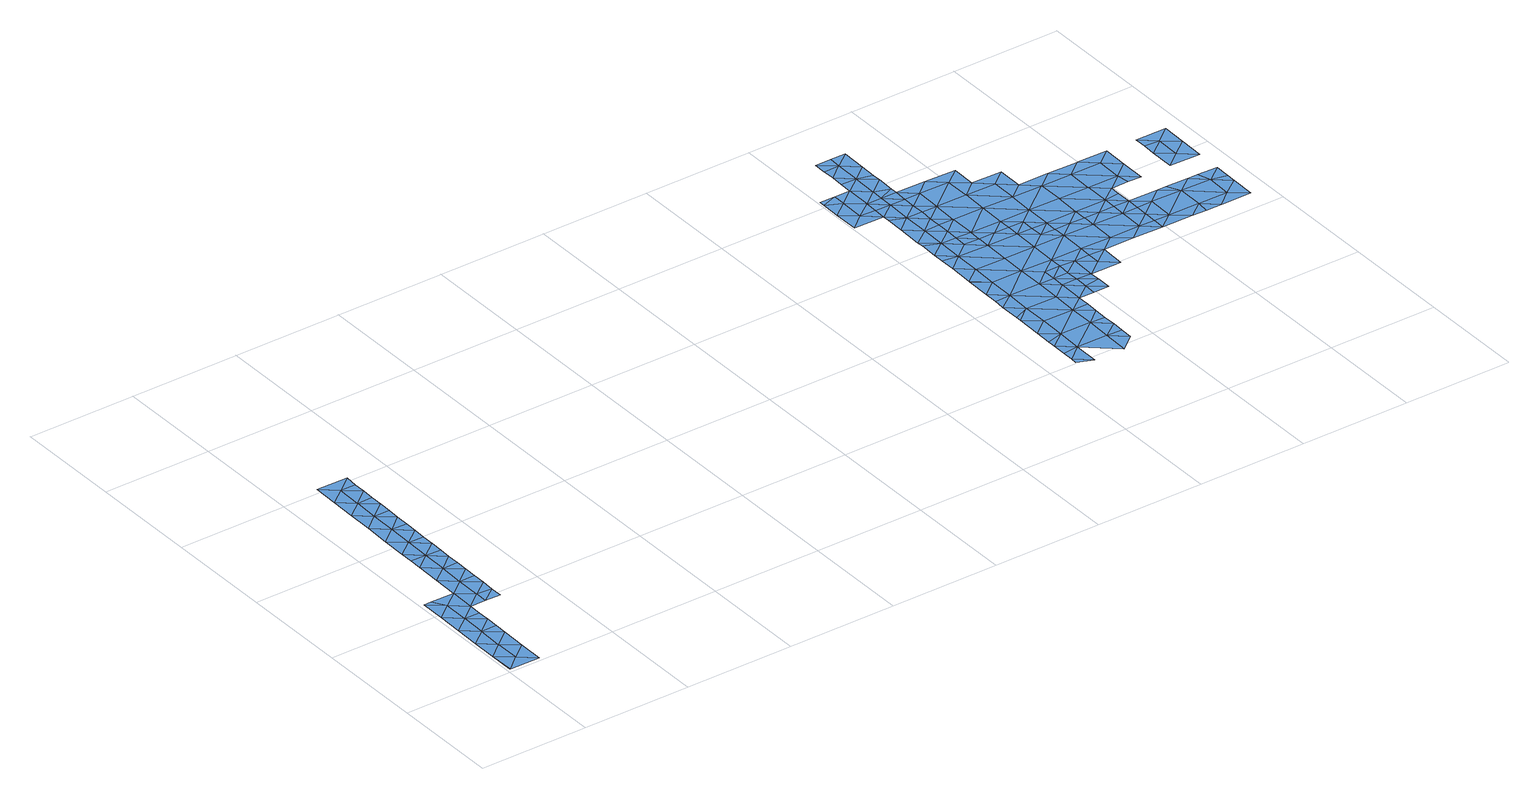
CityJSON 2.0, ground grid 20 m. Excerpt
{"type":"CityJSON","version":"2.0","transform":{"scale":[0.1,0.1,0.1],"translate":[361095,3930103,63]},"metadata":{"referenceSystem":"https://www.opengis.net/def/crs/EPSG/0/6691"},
"CityObjects":{
"waterbody1":{"type":"WaterBody","attributes":{"name":"9","class":"1140","function":"1","WaterBodyRiverFloodingRiskAttribute.description":"5","WaterBodyRiverFloodingRiskAttribute.rankOrg":"2","WaterBodyRiverFloodingRiskAttribute.adminType":"2","WaterBodyRiverFloodingRiskAttribute.scale":"L1"},"geometry":[{"type":"MultiSurface","lod":"1","boundaries":[[[0,1,2]],[[3,4,5]],[[6,7,8]],[[6,8,9]],[[10,11,12]],[[13,12,14]],[[15,9,16]],[[17,18,5]],[[17,5,4]],[[17,4,19]],[[19,20,21]],[[22,23,21]],[[24,25,18]],[[24,26,25]],[[27,18,17]],[[17,19,21]],[[23,28,21]],[[29,30,31]],[[22,32,23]],[[20,33,22]],[[31,22,33]],[[22,31,32]],[[30,32,31]],[[28,34,21]],[[34,17,21]],[[34,27,17]],[[24,35,26]],[[14,12,36]],[[25,36,12]],[[26,36,25]],[[25,12,11]],[[37,5,11]],[[16,9,13]],[[13,9,12]],[[9,10,12]],[[10,9,8]],[[38,7,6]],[[39,38,6]],[[40,38,39]],[[41,40,39]],[[40,41,42]],[[42,41,43]],[[44,43,41]],[[45,43,44]],[[45,46,43]],[[41,47,48]],[[49,47,39]],[[39,50,49]],[[51,50,6]],[[51,6,15]],[[6,9,15]],[[52,53,54]],[[54,53,2]],[[55,2,53]],[[55,0,2]],[[37,3,5]],[[18,11,5]],[[31,33,29]],[[20,22,21]],[[29,33,56]],[[57,58,54]],[[43,54,58]],[[1,57,2]],[[25,11,18]],[[2,57,54]],[[54,46,52]],[[43,46,54]],[[48,44,41]],[[43,58,42]],[[47,41,39]],[[6,50,39]]]}]},
"waterbody2":{"type":"WaterBody","attributes":{"name":"9","class":"1140","function":"1","WaterBodyRiverFloodingRiskAttribute.description":"5","WaterBodyRiverFloodingRiskAttribute.rankOrg":"2","WaterBodyRiverFloodingRiskAttribute.adminType":"2","WaterBodyRiverFloodingRiskAttribute.scale":"L1"},"geometry":[{"type":"MultiSurface","lod":"1","boundaries":[[[59,60,61]],[[62,61,63]],[[61,60,63]],[[64,62,63]],[[65,66,67]],[[65,64,66]],[[66,64,63]],[[68,67,66]],[[69,67,68]],[[70,71,72]],[[68,70,69]],[[72,69,70]],[[63,73,74]],[[66,63,75]],[[76,77,78]],[[76,71,77]],[[71,70,77]],[[63,74,75]],[[79,80,78]],[[68,81,70]],[[68,66,81]],[[79,78,77]],[[80,79,82]],[[73,83,74]],[[66,75,81]],[[70,84,77]],[[85,75,74]],[[86,82,79]],[[87,85,74]],[[88,82,86]],[[87,74,83]],[[88,89,90]],[[86,89,88]],[[70,81,84]],[[91,81,75]],[[90,89,92]],[[93,91,75]],[[75,85,93]],[[89,94,92]],[[92,94,95]],[[77,84,96]],[[79,77,97]],[[98,84,81]],[[94,99,95]],[[100,98,81]],[[86,79,97]],[[81,91,100]],[[77,96,97]],[[101,102,99]],[[94,101,99]],[[84,103,96]],[[89,104,94]],[[89,86,105]],[[103,84,98]],[[101,106,102]],[[86,97,105]],[[107,97,96]],[[108,106,109]],[[110,107,96]],[[108,102,106]],[[110,96,103]],[[111,112,94]],[[94,112,101]],[[89,113,104]],[[94,104,111]],[[98,114,103]],[[89,105,113]],[[115,116,117]],[[115,109,116]],[[98,118,114]],[[119,120,101]],[[101,120,106]],[[109,106,116]],[[101,112,119]],[[121,103,114]],[[122,97,107]],[[123,104,113]],[[124,117,116]],[[120,125,106]],[[118,126,114]],[[125,127,106]],[[116,106,127]],[[105,97,128]],[[126,129,114]],[[130,124,116]],[[127,130,116]],[[121,114,129]],[[107,131,122]],[[128,97,122]],[[113,105,128]],[[123,113,132]],[[133,121,129]],[[124,130,134]],[[131,135,122]],[[113,136,132]],[[113,128,136]],[[137,122,135]],[[122,138,128]],[[139,132,136]],[[140,136,128]],[[141,137,135]],[[138,140,128]],[[142,139,136]],[[143,142,136]],[[138,122,137]],[[143,136,140]],[[141,144,137]],[[145,140,138]],[[137,146,138]],[[138,147,145]],[[137,144,146]],[[148,147,138]],[[144,149,146]],[[138,146,148]],[[150,147,148]],[[148,146,151]],[[146,149,151]],[[150,148,152]],[[148,153,152]],[[149,154,151]],[[148,151,153]],[[155,152,153]],[[156,157,151]],[[156,151,154]],[[153,151,157]],[[158,155,153]],[[159,158,153]],[[159,153,157]]]}]},
"waterbody3":{"type":"WaterBody","attributes":{"name":"9","class":"1140","function":"1","WaterBodyRiverFloodingRiskAttribute.description":"5","WaterBodyRiverFloodingRiskAttribute.rankOrg":"1","WaterBodyRiverFloodingRiskAttribute.adminType":"2","WaterBodyRiverFloodingRiskAttribute.scale":"L1"},"geometry":[{"type":"MultiSurface","lod":"1","boundaries":[[[160,161,162]],[[163,161,164]],[[161,163,165]],[[166,167,164]],[[168,166,164]],[[169,168,164]],[[170,169,164]],[[167,163,164]],[[170,164,161]],[[162,161,171]],[[117,124,171]],[[124,134,172]],[[171,172,162]],[[115,173,109]],[[165,174,161]],[[115,117,173]],[[175,173,117]],[[175,176,173]],[[175,117,174]],[[171,161,174]],[[173,177,109]],[[176,177,173]],[[175,178,176]],[[179,178,175]],[[124,172,171]],[[160,170,161]],[[171,174,117]],[[178,179,180]],[[175,174,179]]]}]},
"waterbody4":{"type":"WaterBody","attributes":{"name":"9","class":"1140","function":"1","WaterBodyRiverFloodingRiskAttribute.description":"5","WaterBodyRiverFloodingRiskAttribute.rankOrg":"1","WaterBodyRiverFloodingRiskAttribute.adminType":"2","WaterBodyRiverFloodingRiskAttribute.scale":"L1"},"geometry":[{"type":"MultiSurface","lod":"1","boundaries":[[[133,135,181]],[[182,135,133]],[[141,135,182]],[[141,182,144]],[[133,183,182]],[[110,121,181]],[[131,110,181]],[[121,133,181]],[[131,107,110]],[[182,183,144]],[[103,121,110]],[[135,131,181]]]}]},
"waterbody5":{"type":"WaterBody","attributes":{"name":"9","class":"1140","function":"1","WaterBodyRiverFloodingRiskAttribute.description":"5","WaterBodyRiverFloodingRiskAttribute.rankOrg":"1","WaterBodyRiverFloodingRiskAttribute.adminType":"2","WaterBodyRiverFloodingRiskAttribute.scale":"L1"},"geometry":[{"type":"MultiSurface","lod":"1","boundaries":[[[119,112,184]],[[185,186,187]],[[185,187,188]],[[189,185,188]],[[190,189,188]],[[189,190,191]],[[150,152,192]],[[150,192,147]],[[147,192,193]],[[185,189,194]],[[195,196,197]],[[198,192,196]],[[145,147,193]],[[192,152,196]],[[199,142,193]],[[200,201,202]],[[189,191,194]],[[193,192,199]],[[200,203,201]],[[204,203,200]],[[203,204,205]],[[206,205,204]],[[205,206,207]],[[130,127,208]],[[209,208,127]],[[209,200,208]],[[127,125,209]],[[123,132,210]],[[211,207,206]],[[212,209,184]],[[212,204,209]],[[210,132,213]],[[192,198,199]],[[199,198,211]],[[214,211,198]],[[214,198,196]],[[214,196,195]],[[185,194,214]],[[185,214,195]],[[132,139,213]],[[193,142,143]],[[143,140,193]],[[145,193,140]],[[215,207,211]],[[216,194,191]],[[215,194,216]],[[194,215,211]],[[185,195,186]],[[214,194,211]],[[206,199,211]],[[207,217,205]],[[203,205,217]],[[212,206,204]],[[209,204,200]],[[200,202,208]],[[130,208,134]],[[197,196,158]],[[152,155,196]],[[155,158,196]],[[202,134,208]],[[125,120,209]],[[184,209,120]],[[119,184,120]],[[104,123,111]],[[111,123,210]],[[111,210,112]],[[112,210,184]],[[184,210,212]],[[212,210,213]],[[199,206,212]],[[213,199,212]],[[199,213,142]],[[139,142,213]]]}]},
"waterbody6":{"type":"WaterBody","attributes":{"name":"9","class":"1140","function":"1","WaterBodyRiverFloodingRiskAttribute.description":"5","WaterBodyRiverFloodingRiskAttribute.rankOrg":"1","WaterBodyRiverFloodingRiskAttribute.adminType":"2","WaterBodyRiverFloodingRiskAttribute.scale":"L1"},"geometry":[{"type":"MultiSurface","lod":"1","boundaries":[[[218,219,220]],[[221,222,223]],[[224,225,226]],[[226,225,227]],[[226,154,224]],[[228,157,226]],[[225,220,227]],[[229,227,230]],[[221,223,231]],[[157,156,226]],[[156,154,226]],[[226,227,228]],[[232,228,227]],[[159,228,158]],[[159,157,228]],[[232,158,228]],[[231,223,233]],[[229,232,227]],[[233,220,219]],[[233,223,220]],[[220,223,227]],[[234,225,224]],[[234,218,225]],[[225,218,220]],[[223,230,227]],[[223,222,230]]]}]},
"waterbody7":{"type":"WaterBody","attributes":{"name":"9","class":"1140","function":"1","WaterBodyRiverFloodingRiskAttribute.description":"5","WaterBodyRiverFloodingRiskAttribute.rankOrg":"1","WaterBodyRiverFloodingRiskAttribute.adminType":"2","WaterBodyRiverFloodingRiskAttribute.scale":"L1"},"geometry":[{"type":"MultiSurface","lod":"1","boundaries":[[[235,236,237]],[[238,239,240]],[[237,240,235]],[[240,239,235]],[[239,241,242]],[[243,241,239]],[[239,238,243]],[[239,242,235]],[[242,236,235]]]}]}
},
"vertices":[
[125,602,10],[68,603,10],[96,579,10],[5,234,9],[5,188,9],[33,211,9],[92,348,9],[64,349,9],[64,326,9],[92,302,9],[63,280,9],[62,233,9],[91,256,9],[119,279,9],[119,256,9],[120,325,9],[120,302,9],[33,164,9],[61,187,9],[4,142,9],[3,96,9],[32,118,9],[31,72,9],[60,95,9],[90,187,9],[90,210,9],[118,209,9],[61,164,9],[60,118,9],[4,3,9],[59,2,9],[31,26,9],[59,48,9],[3,49,9],[61,141,9],[118,186,9],[119,232,9],[19,234,9],[64,372,9],[93,395,9],[65,418,9],[94,441,9],[66,464,10],[94,487,10],[122,464,10],[123,487,10],[123,510,10],[122,417,9],[122,440,9],[121,394,9],[121,371,9],[121,348,9],[123,533,10],[124,556,10],[95,533,10],[124,579,10],[2,3,9],[67,557,10],[66,511,10],
[1252,203,5],[1280,191,5],[1253,215,5],[1253,235,5],[1281,238,5],[1253,261,5],[1253,276,5],[1282,284,5],[1254,307,5],[1283,330,5],[1255,353,5],[1283,376,5],[1255,400,5],[1255,363,5],[1337,190,5],[1338,237,5],[1339,283,5],[1256,420,5],[1284,422,5],[1256,446,5],[1285,469,5],[1257,491,5],[1339,329,5],[1257,492,5],[1366,213,5],[1340,375,5],[1367,259,5],[1286,515,5],[1366,236,5],[1258,538,5],[1286,561,5],[1258,565,5],[1367,306,5],[1258,585,5],[1367,282,5],[1287,607,5],[1259,619,5],[1341,421,5],[1341,468,5],[1368,352,5],[1259,631,5],[1368,329,5],[1288,653,5],[1260,677,5],[1369,398,5],[1315,584,5],[1342,514,5],[1288,700,5],[1369,444,5],[1260,710,5],[1260,723,5],[1369,421,5],[1315,607,5],[1316,630,5],[1343,560,5],[1397,374,5],[1261,746,5],[1289,746,5],[1261,769,5],[1396,351,5],[1316,653,5],[1316,676,5],[1397,398,5],[1398,467,5],[1343,583,5],[1289,769,5],[1317,699,5],[1425,351,5],[1317,722,5],[1399,513,5],[1425,378,5],[1317,745,5],[1398,444,5],[1372,583,5],[1425,397,5],[1318,769,5],[1426,443,5],[1400,559,5],[1455,466,5],[1456,512,5],[1400,582,5],[1428,536,5],[1454,443,5],[1428,582,5],[1428,559,5],[1483,442,5],[1456,535,5],[1512,465,5],[1484,535,5],[1512,511,5],[1540,442,5],[1513,534,5],[1568,464,5],[1541,534,5],[1569,510,5],[1596,441,5],[1569,534,5],[1597,464,5],[1597,487,5],[1598,533,5],[1597,510,5],
[1319,831,5],[1291,838,5],[1319,815,5],[1263,862,5],[1291,885,5],[1262,839,5],[1263,908,5],[1263,885,5],[1292,908,5],[1320,907,5],[1319,861,5],[1290,792,5],[1318,783,5],[1232,747,5],[1262,816,5],[1233,793,5],[1204,770,5],[1204,724,5],[1205,806,5],[1233,816,5],[1205,817,5],
[1397,421,5],[1454,420,5],[1482,396,5],
[1344,653,5],[1627,602,5],[1631,579,5],[1655,578,5],[1656,625,5],[1628,648,5],[1656,671,5],[1600,672,5],[1513,558,5],[1456,558,5],[1571,649,5],[1598,579,5],[1570,557,5],[1598,561,5],[1514,604,5],[1457,605,5],[1402,744,5],[1431,767,5],[1374,768,5],[1430,721,5],[1402,698,5],[1458,697,5],[1458,651,5],[1486,673,5],[1346,745,5],[1345,699,5],[1344,606,5],[1514,650,5],[1401,652,5],[1400,605,5],[1570,603,5],[1543,673,5],[1599,672,5],[1487,720,5],
[1710,439,5],[1766,438,5],[1738,462,5],[1768,530,5],[1731,531,5],[1739,508,5],[1653,440,5],[1682,462,5],[1625,463,5],[1682,509,5],[1626,510,5],[1670,532,5],[1711,531,5],[1767,501,5],[1654,532,5],[1767,484,5],[1680,439,5],
[1740,600,5],[1712,578,5],[1768,577,5],[1770,669,5],[1741,646,5],[1769,623,5],[1713,648,5],[1712,624,5],[1713,670,5]
]}
